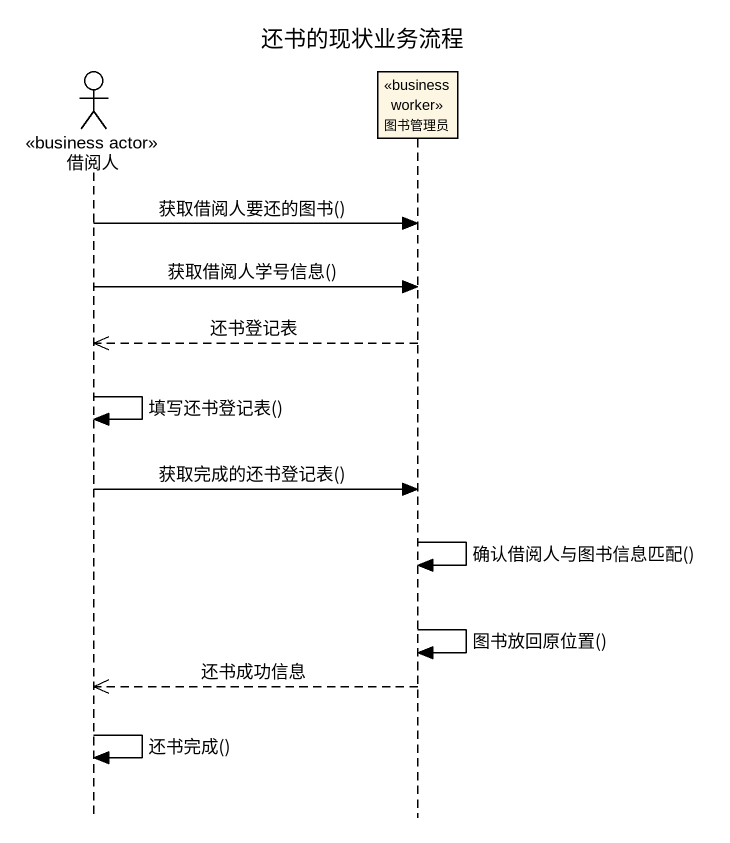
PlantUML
@startuml
title 还书的现状业务流程
hide footbox
actor 借阅人 <<business actor>>
participant 图书管理员 <<business worker>>

借阅人 -> 图书管理员 : 获取借阅人要还的图书()
借阅人 -> 图书管理员 : 获取借阅人学号信息()
图书管理员 -->> 借阅人 : 还书登记表
借阅人 -> 借阅人 : 填写还书登记表()
借阅人 -> 图书管理员 : 获取完成的还书登记表()
图书管理员 -> 图书管理员 : 确认借阅人与图书信息匹配()
图书管理员 -> 图书管理员 : 图书放回原位置()
图书管理员 -->> 借阅人 : 还书成功信息
借阅人 -> 借阅人 : 还书完成()
@enduml
